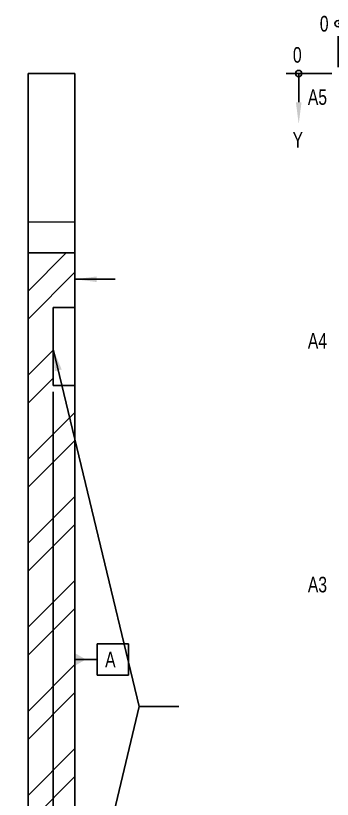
# Model space of a CAD drawing. Header units: millimetres. Extents: x -5 to 1672, y 0 to 1180.
# Drawn here: x 1157.9 to 1259.3, y 675.7 to 926.9 of the extents above; entities that cross this region are included whole.
import ezdxf

# ---------------------------------------------------------------- set-up
doc = ezdxf.new("R2010")
doc.units = ezdxf.units.MM
doc.header["$LTSCALE"] = 2
doc.layers.add('SLD-0', color=7, linetype='Continuous')
doc.styles.add('SLDTEXTSTYLE0', font='TXT', dxfattribs={"width": 0.75})
doc.dimstyles.new('SLDDIMSTYLE11', dxfattribs={"dimtxt": 0.18, "dimasz": 7, "dimexe": 0, "dimexo": 0.0625, "dimgap": 0, "dimtad": 0, "dimtih": 1, "dimtoh": 1, "dimdec": 0, "dimrnd": 1e-09, "dimzin": 0, "dimdsep": 46, "dimtxsty": 'Standard', "dimsah": 1, "dimcen": 0.09, "dimadec": 0, "dimazin": 0, "dimtfac": 7, "dimtdec": 0, "dimtofl": 0, "dimtmove": 0, "dimatfit": 3, "dimfxl": 1, "dimfrac": 2, "dimtolj": 1, "dimtzin": 0, "dimarcsym": 0})
doc.dimstyles.new('SLDDIMSTYLE12', dxfattribs={"dimtxt": 5, "dimasz": 7, "dimexe": 0, "dimexo": 0.0625, "dimgap": 1.25, "dimtad": 1, "dimdec": 3, "dimrnd": 1e-09, "dimzin": 12, "dimdsep": 46, "dimtxsty": 'SLDTEXTSTYLE0', "dimsah": 1, "dimcen": 0.09, "dimadec": 0, "dimazin": 3, "dimtol": 1, "dimtp": 0.02, "dimtm": 0.02, "dimtfac": 1, "dimtdec": 3, "dimtmove": 0, "dimatfit": 0, "dimfxl": 1, "dimfrac": 2, "dimtolj": 1, "dimarcsym": 0})

# ---------------------------------------------------------------- blocks, each defined once
blk = doc.blocks.new('SW_DATUMORIGIN_0')
at = {"layer": 'SLD-0', "color": 0}
for p, q in [((0, 13.99), (7.29, 13.99)), ((0, 0), (0, 9.99)), ((-2, -2), (-16.62, -2)), ((-12.62, -2), (-12.62, -11.19))]:
    blk.add_line(p, q, dxfattribs=at)
for centre in [(0, 13.99), (-12.62, -2)]:
    blk.add_circle(centre, 1, dxfattribs=at)
for points in [[(14.29, 13.99), (7.29, 14.89), (7.29, 13.09)], [(-12.62, -18.19), (-11.72, -11.19), (-13.52, -11.19)]]:
    blk.add_solid(points, dxfattribs=at)
at = {"layer": 'SLD-0', "color": 0, "char_height": 5, "attachment_point": 1, "style": 'SLDTEXTSTYLE0'}
for s, insert in [('0', (-5.85, 16.47)), ('X', (19.29, 16.5)), ('0', (-14.47, 6.48)), ('Y', (-14.59, -20.71))]:
    blk.add_mtext(s, dxfattribs=dict(at, insert=insert))
blk = doc.blocks.new('_D_35')
at = {"layer": 'SLD-0'}
for p, q in [((1169.88, 806.31), (1169.88, 536.31)), ((1176.88, 556.31), (1176.88, 536.31)), ((1169.88, 538.31), (1157.88, 538.31)), ((1176.88, 538.31), (1169.88, 538.31)), ((1176.88, 538.31), (1205.49, 538.31))]:
    blk.add_line(p, q, dxfattribs=at)
for points in [[(1169.88, 538.31), (1162.88, 539.21), (1162.88, 537.41)], [(1176.88, 538.31), (1183.88, 537.41), (1183.88, 539.21)]]:
    blk.add_solid(points, dxfattribs=at)
at = {"layer": 'SLD-0', "char_height": 5, "attachment_point": 1, "style": 'SLDTEXTSTYLE0'}
for s, insert in [('7', (1179.66, 544.76)), ('±0,020', (1185.23, 544.76))]:
    blk.add_mtext(s, dxfattribs=dict(at, insert=insert))
blk = doc.blocks.new('SW_SFSYMBOL_12')
at = {"layer": 'SLD-0', "color": 0}
blk.add_line((-15.03, 309.79), (-15.03, 28.86), dxfattribs=at)
blk = doc.blocks.new('SW_DATUMTAG_1')
at = {"layer": 'SLD-0', "color": 0}
for p, q in [((-2.53, -1.03), (-2.53, 8.97)), ((-2.53, 8.97), (7.47, 8.97)), ((7.47, 8.97), (7.47, -1.03)), ((-9.67, 3.97), (-2.53, 3.97)), ((7.47, -1.03), (-2.53, -1.03))]:
    blk.add_line(p, q, dxfattribs=at)
blk.add_solid([(-9.67, 1.97), (-9.67, 5.97), (-6.17, 3.97)], dxfattribs=at)
at = {"layer": 'SLD-0', "color": 0, "insert": (0, 6.45), "char_height": 5, "attachment_point": 1, "style": 'SLDTEXTSTYLE0'}
blk.add_mtext('A', dxfattribs=at)

msp = doc.modelspace()

# ---------------------------------------------------------------- hatches: boundary and pattern name
at = {"linetype": 'Continuous', "lineweight": 18}
h = msp.add_hatch(dxfattribs=at)
h.set_pattern_fill('ANSI32', scale=2, style=0)
h.paths.add_polyline_path([(1176.8830349, 578.3130997), (1169.8830349, 578.3130997), (1169.8830349, 603.3130997), (1176.8830349, 603.3130997), (1176.8830349, 808.3130997), (1169.8830349, 808.3130997), (1169.8830349, 833.3130997), (1176.8830349, 833.3130997), (1176.8830349, 850.8130997), (1161.8830349, 850.8130997), (1161.8830349, 558.3130997), (1176.8830349, 558.3130997)], flags=0)

# ---------------------------------------------------------------- linework, layer by layer
at = {"color": 7, "linetype": 'Continuous', "lineweight": 25}
for p, q in [((1176.8830349, 908.3130997), (1161.8830349, 908.3130997)), ((1161.8830349, 908.3130997), (1161.8830349, 860.8130997)), ((1176.8830349, 908.3130997), (1176.8830349, 860.8130997)), ((1161.8830349, 850.8130997), (1161.8830349, 860.8130997)), ((1176.8830349, 860.8130997), (1176.8830349, 850.8130997)), ((1161.8830349, 558.3130997), (1161.8830349, 850.8130997)), ((1161.8830349, 850.8130997), (1176.8830349, 850.8130997)), ((1176.8830349, 833.3130997), (1176.8830349, 850.8130997)), ((1176.8830349, 833.3130997), (1169.8830349, 833.3130997)), ((1169.8830349, 808.3130997), (1169.8830349, 833.3130997)), ((1176.8830349, 808.3130997), (1176.8830349, 833.3130997)), ((1169.8830349, 808.3130997), (1176.8830349, 808.3130997)), ((1176.8830349, 603.3130997), (1176.8830349, 808.3130997))]:
    msp.add_line(p, q, dxfattribs=at)
at = {"color": 8, "linetype": 'Continuous', "lineweight": 18}
msp.add_line((1161.8830349, 860.8130997), (1176.8830349, 860.8130997), dxfattribs=at)
at = {"layer": 'SLD-0'}
msp.add_line((1189.8071874, 842.3806227), (1176.8830349, 842.3806227), dxfattribs=at)
msp.add_solid([(1176.8830349, 842.3806227), (1183.8830349, 841.4806227), (1183.8830349, 843.2806227)], dxfattribs=at)

# ---------------------------------------------------------------- block references
for name, p in [('SW_DATUMORIGIN_0', (1261.1948313, 910.3130997)), ('SW_SFSYMBOL_12', (1184.9091922, 496.5263477)), ('SW_DATUMTAG_1', (1186.5491796, 716.5586452))]:
    msp.add_blockref(name, p, dxfattribs=at)

# ---------------------------------------------------------------- texts
at = {"layer": 'SLD-0', "char_height": 5, "attachment_point": 1, "style": 'SLDTEXTSTYLE0'}
for s, insert in [('A5', (1251.5083315, 903.276911)), ('A4', (1251.5083315, 825.151911)), ('A3', (1251.5083315, 747.026911))]:
    msp.add_mtext(s, dxfattribs=dict(at, insert=insert))

# ---------------------------------------------------------------- dimensions: what is measured, and where the dimension line sits
at = {"layer": 'SLD-0'}
dim = msp.add_linear_dim(base=(1169.8830349, 538.3130997), p1=(1176.8830349, 558.3130997), p2=(1169.8830349, 808.3130997), dimstyle='SLDDIMSTYLE12', dxfattribs=at)
dim.commit()
dim.dimension.update_dxf_attribs({"geometry": '_D_35', "text_midpoint": (1192.5774793, 538.3130997), "dimtype": 160})

# ---------------------------------------------------------------- leaders
for points in [[(1169.8830349, 819.9839202), (1197.4341813, 705.3989484), (1210.1341813, 705.3989484)], [(1169.8830349, 589.8322423), (1197.4341813, 705.3989484), (1210.1341813, 705.3989484)]]:
    msp.add_leader(points, dimstyle='SLDDIMSTYLE11', dxfattribs=at)

doc.saveas('drawing.dxf')
